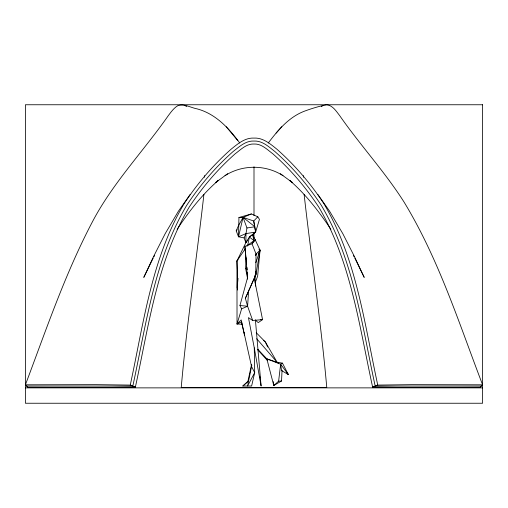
<?xml version="1.0" encoding="UTF-8"?>
<svg xmlns="http://www.w3.org/2000/svg" width="508" height="508" viewBox="0 0 508 508"><rect width="100%" height="100%" fill="white"/><g stroke="black" fill="none" stroke-linecap="round" stroke-linejoin="round"><path stroke-width="0.76" d="M254 232.772L254 238.15M254 215.671L254 166.757M303.53 177.216L303.53 175.641M244.615 333.604L244.488 335.14L242.005 324.225L237.033 324.002L236.95 260.972L245.872 242.659L249.415 237.026L255.632 232.048L259.442 219.399L257.81 216.789L251.384 213.944L238.951 217.507L238.512 236.779L244.081 237.922L245.872 242.659L247.758 240.195M245.872 242.659L245.986 233.61L246.964 227.965L243.053 217.392L238.951 217.507L241.16 217.31M254.279 278.467L262.566 319.634L252.666 320.472L247.599 306.216L245.377 298.298L255.721 275.006L256.051 254.057L252.019 243.789L254.051 240.646L255.264 239.903L252.559 234.588L255.632 232.048L253.721 220.993L257.81 216.789M247.663 279.108L245.65 268.605L245.986 257.734L244.888 246.316L252.019 243.789L255.264 239.903L260.052 250.171L257.632 276.225L255.156 282.848M257.791 349.263L266.84 358.864L273.787 385.528L281.546 380.987L282.054 370.224M241.732 321.729L237.033 324.002L241.611 308.87L247.599 306.216L248.59 291.535M203.905 194.405C196.653 258.782 186.9 322.904 181.235 387.483C229.756 387.521 278.238 387.566 326.765 387.483C321.107 322.897 311.366 258.775 304.114 194.393M237.458 284.594L237.484 290.062M237.674 282.245L238.03 278.327M273.272 381.629L273.787 385.528L278.613 381.178L280.645 364.211L282.473 363.137L288.334 374.574L281.546 370.554L280.645 364.211L266.84 358.864L267.767 360.108M254.546 277.933L256.026 274.339L260.052 250.171L258.902 249.161M251.835 365.1L247.561 386.023L254.692 372.624L254.279 347.897L248.444 317.627L252.666 320.472M255.778 255.568L256.051 254.057L260.052 250.171L255.841 262.661M239.757 143.008C228.924 128.156 215.525 113.779 197.136 108.883C190.856 107.747 184.417 103.499 177.997 105.569C173.901 107.918 171.158 111.862 168.37 115.551C143.777 150.724 113.697 182.054 93.313 220.11C65.411 272.675 46.374 329.279 25.4 384.81L96.329 384.664L130.251 385.083C143.535 323.653 151.486 258.877 183.998 203.854C197.244 183.706 212.998 165.221 231.064 149.238C237.661 143.942 244.964 137.573 254 138.093C263.042 137.573 270.345 143.942 276.943 149.238C295.002 165.221 310.763 183.706 324.002 203.854C356.521 258.877 364.465 323.653 377.749 385.083L411.677 384.664L482.6 384.81C458.845 322.821 438.601 258.674 403.822 201.689C384.55 171.412 360.07 144.99 339.63 115.557C336.201 111.22 332.816 105.512 326.809 104.762C319.265 106.159 311.899 108.452 304.698 111.087C289.033 116.903 278.041 130.092 268.249 143.008M25.4 384.81L27.794 387.312L99.435 387.547L135.382 387.058C148.717 326.104 156.934 261.887 189.116 207.245C202.076 187.547 217.488 169.462 235.147 153.822C240.735 149.676 246.456 143.605 254 144.024C261.55 143.605 267.272 149.676 272.853 153.822C290.519 169.462 305.924 187.547 318.884 207.251C351.072 261.887 359.289 326.104 372.618 387.058L408.565 387.547L480.206 387.312L482.6 384.81M247.745 245.161L249.415 237.026L252.559 234.588L254.051 240.646L247.745 245.161L246.882 246.424M237.033 324.002L241.192 319.913L251.568 366.605L254.692 372.624L251.619 386.023L242.837 386.023L247.917 381.324L251.562 364.509M238.512 236.779L236.214 230.873L238.468 225.685L243.053 217.392L253.721 220.993L255.632 232.048L245.986 233.61L238.512 236.779L243.053 217.392L251.384 213.944M241.611 308.87L239.947 305.53L247.536 277.692L244.888 246.316M258.248 254.413L260.052 250.171M255.435 255.492L256.051 254.057M244.081 237.922L245.986 233.61M245.377 298.298L255.721 275.006M153.143 258.166L143.789 277.387L153.683 256.305L165.183 233.68L178.371 211.271L190.202 194.38M153.892 256.781L154.648 255.403M237.573 289.217L237.173 287.731L237.573 273.964L236.95 260.972L245.154 248.958M177.127 229.305C188.932 211.607 202.019 194.532 218.173 180.569L215.481 182.626L227.679 173.704M281.762 126.74L276.085 133.102M236.214 230.873L237.211 229.756M236.95 260.972L237.928 259.969M254.178 240.97L255.264 239.903M242.837 386.023L248.787 380.911L247.917 381.324M321.329 106.534L323.317 105.416M225.025 175.647C242.367 164.478 265.633 164.478 282.975 175.647M372.618 387.058L377.749 385.083M246.964 227.965L254.914 226.771L243.053 217.392M278.613 381.178L281.546 380.987M26.6 386.061L132.817 386.067C146.126 324.879 154.21 260.382 186.557 205.549C199.663 185.63 215.246 167.342 233.109 151.53C239.192 146.806 245.701 140.576 254 141.059C262.299 140.576 268.808 146.806 274.898 151.53C292.76 167.342 308.343 185.63 321.443 205.549C353.797 260.382 361.874 324.879 375.183 386.067L481.4 386.061M25.4 387.871L482.6 387.871M260.318 319.551L262.566 319.634L258.261 322.605L255.454 320.262M239.947 305.53L247.599 306.216M282.473 363.137L277.12 362.248L266.84 358.864M275.241 361.601L278.409 363.093M130.251 385.083L135.382 387.058M245.65 268.605L247.098 269.183M184.677 105.404L186.665 106.515M280.321 173.704L292.519 182.626L289.827 180.569C305.981 194.532 319.068 211.607 330.873 229.305M249.415 237.026L254.051 240.646M263.646 340.506L265.411 342.03L277.12 362.248L256.673 338.747M256.223 332.683L265.411 342.03L267.64 346.989M257.746 349.796L267.297 360.356M226.244 126.733L237.788 140.64M280.645 364.211L288.334 374.574L286.601 372.015M317.805 194.38L329.629 211.271L342.817 233.68L354.317 256.311L364.211 277.387L354.857 258.166M353.352 255.403L354.108 256.788M255.416 271.253L256.026 274.339M254.279 347.897L261.08 385.902L255.403 319.811M259.829 376.504L260.039 378.073M260.248 379.641L261.08 385.902M241.795 322.675L242.005 324.225M245.986 257.734L246.145 259.302M246.304 260.864L246.621 264.001M246.932 267.132L247.174 269.481M247.491 272.612L247.644 274.174M254.864 275.209L255.683 286.112M244.31 332.797L244.488 335.14M204.483 175.641L204.483 177.216M482.6 104.756L25.4 104.756L25.4 403.244L482.6 403.244L482.6 104.756"/></g></svg>
